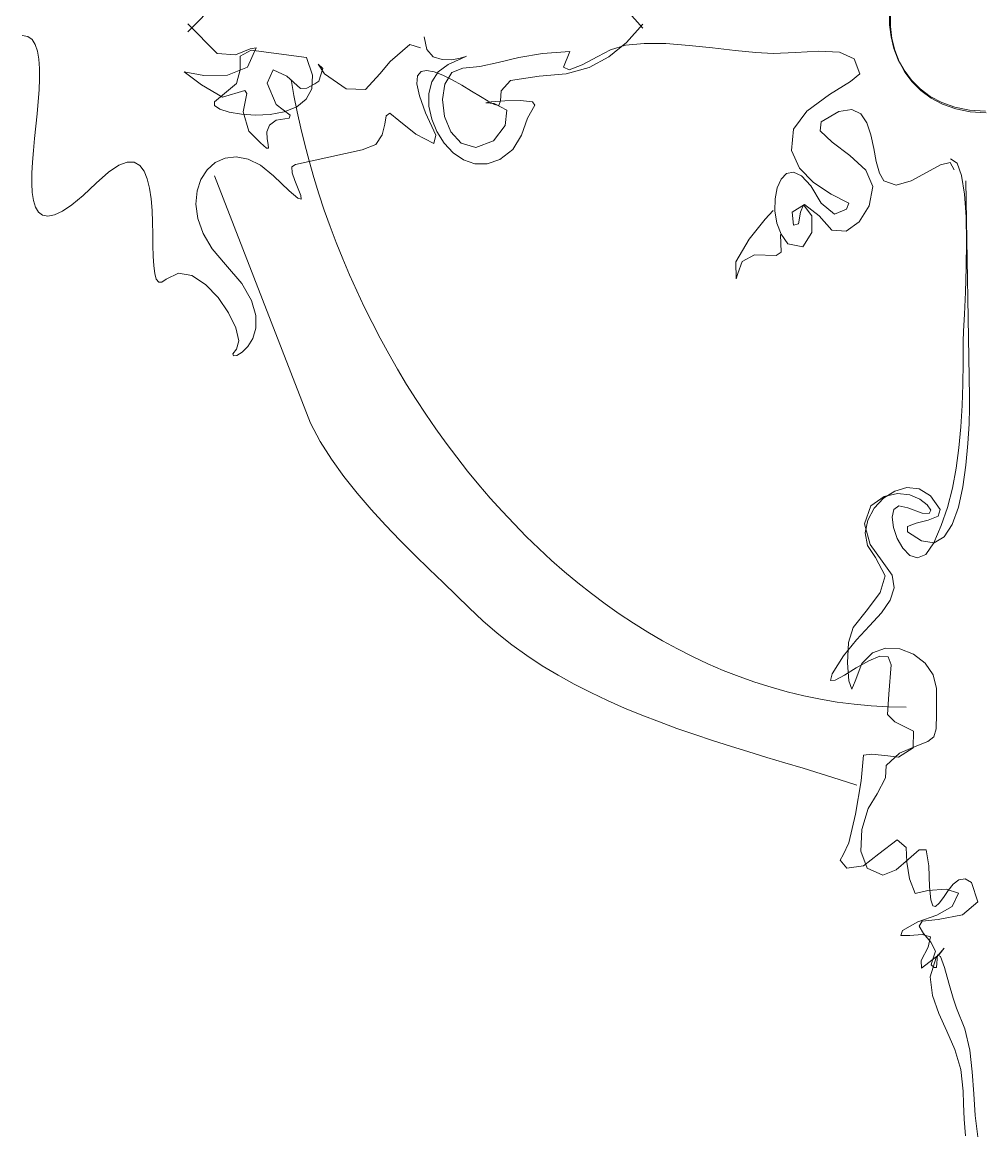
# Model space of a CAD drawing. Header units: centimetres. Extents: x 134057 to 145613, y 5028 to 39996.
# Drawn here: x 135988.3 to 136058.7, y 28974.2 to 29055.9 of the extents above; entities that cross this region are included whole.
import ezdxf

# ---------------------------------------------------------------- set-up
doc = ezdxf.new("R2010")
doc.units = ezdxf.units.CM
doc.layers.add('TEXT', color=3, linetype='Continuous', lineweight=20)

msp = doc.modelspace()

# ---------------------------------------------------------------- linework, layer by layer
at = {"layer": 'TEXT', "color": 2, "linetype": 'Continuous', "lineweight": 13}
for p, q in [((136000.461, 29055.236), (136002.626, 29057.402)), ((136000.461, 29055.236), (136002.626, 29057.402)), ((136033.816, 29055.514), (136032.637, 29056.844)), ((136051.913, 29055.744), (136051.913, 29056.625)), ((136051.913, 29055.744), (136051.913, 29056.625)), ((136051.968, 29055.616), (136051.968, 29056.498)), ((136051.968, 29055.616), (136051.968, 29056.498)), ((136000.461, 29055.813), (136002.626, 29053.647)), ((136000.461, 29055.813), (136002.626, 29053.647)), ((136033.816, 29055.785), (136032.637, 29054.455)), ((136052.019, 29054.869), (136051.913, 29055.744)), ((136052.019, 29054.869), (136051.913, 29055.744)), ((135988.736, 29054.893), (135988.333, 29054.973)), ((135989.051, 29054.663), (135988.736, 29054.893)), ((136017.788, 29054.865), (136017.977, 29053.931)), ((136017.788, 29054.865), (136017.977, 29053.931)), ((136052.074, 29054.741), (136051.968, 29055.616)), ((136052.074, 29054.741), (136051.968, 29055.616)), ((136052.232, 29054.013), (136052.019, 29054.869)), ((136052.232, 29054.013), (136052.019, 29054.869)), ((135989.285, 29054.298), (135989.051, 29054.663)), ((135989.447, 29053.814), (135989.285, 29054.298)), ((136005.469, 29054.053), (136004.854, 29052.636)), ((136005.469, 29054.053), (136004.854, 29052.636)), ((136005.033, 29053.978), (136005.469, 29054.053)), ((136005.033, 29053.978), (136005.469, 29054.053)), ((136015.311, 29053.071), (136016.745, 29054.314)), ((136015.311, 29053.071), (136016.745, 29054.314)), ((136016.745, 29054.314), (136017.517, 29054.053)), ((136016.745, 29054.314), (136017.517, 29054.053)), ((136032.637, 29054.455), (136031.342, 29053.398)), ((136031.459, 29053.918), (136032.549, 29054.256)), ((136031.459, 29053.918), (136032.549, 29054.256)), ((136032.549, 29054.256), (136033.93, 29054.39)), ((136032.549, 29054.256), (136033.93, 29054.39)), ((136033.93, 29054.39), (136035.514, 29054.368)), ((136033.93, 29054.39), (136035.514, 29054.368)), ((136035.514, 29054.368), (136037.213, 29054.239)), ((136035.514, 29054.368), (136037.213, 29054.239)), ((136037.213, 29054.239), (136038.936, 29054.054)), ((136037.213, 29054.239), (136038.936, 29054.054)), ((136038.936, 29054.054), (136040.597, 29053.861)), ((136038.936, 29054.054), (136040.597, 29053.861)), ((136052.287, 29053.886), (136052.074, 29054.741)), ((136052.287, 29053.886), (136052.074, 29054.741)), ((135989.547, 29053.225), (135989.447, 29053.814)), ((135989.593, 29052.546), (135989.547, 29053.225)), ((136002.626, 29053.647), (136003.965, 29053.542)), ((136002.626, 29053.647), (136003.965, 29053.542)), ((136003.965, 29053.542), (136005.033, 29053.978)), ((136003.965, 29053.542), (136005.033, 29053.978)), ((136004.296, 29053.439), (136005.118, 29053.89)), ((136004.316, 29052.446), (136004.296, 29053.439)), ((136005.118, 29053.89), (136009.179, 29053.348)), ((136009.179, 29053.348), (136009.599, 29052.07)), ((136017.977, 29053.931), (136018.462, 29053.408)), ((136017.977, 29053.931), (136018.462, 29053.408)), ((136018.462, 29053.408), (136019.116, 29053.196)), ((136018.462, 29053.408), (136019.116, 29053.196)), ((136020.521, 29053.288), (136019.547, 29052.835)), ((136020.521, 29053.288), (136019.547, 29052.835)), ((136019.814, 29053.194), (136020.429, 29053.303)), ((136019.814, 29053.194), (136020.429, 29053.303)), ((136020.429, 29053.303), (136020.836, 29053.422)), ((136020.429, 29053.303), (136020.836, 29053.422)), ((136020.908, 29053.45), (136020.521, 29053.288)), ((136020.908, 29053.45), (136020.521, 29053.288)), ((136020.836, 29053.422), (136020.908, 29053.45)), ((136020.836, 29053.422), (136020.908, 29053.45)), ((136023.218, 29052.993), (136024.724, 29053.354)), ((136023.218, 29052.993), (136024.724, 29053.354)), ((136024.724, 29053.354), (136026.456, 29053.656)), ((136024.724, 29053.354), (136026.456, 29053.656)), ((136026.456, 29053.656), (136028.481, 29053.783)), ((136026.456, 29053.656), (136028.481, 29053.783)), ((136028.481, 29053.783), (136027.998, 29052.653)), ((136028.481, 29053.783), (136027.998, 29052.653)), ((136029.378, 29052.818), (136030.513, 29053.423)), ((136029.378, 29052.818), (136030.513, 29053.423)), ((136031.342, 29053.398), (136029.878, 29052.627)), ((136030.513, 29053.423), (136031.459, 29053.918)), ((136030.513, 29053.423), (136031.459, 29053.918)), ((136040.597, 29053.861), (136042.105, 29053.709)), ((136040.597, 29053.861), (136042.105, 29053.709)), ((136042.105, 29053.709), (136043.372, 29053.647)), ((136042.105, 29053.709), (136043.372, 29053.647)), ((136043.372, 29053.647), (136045.021, 29053.726)), ((136043.372, 29053.647), (136045.021, 29053.726)), ((136045.021, 29053.726), (136046.722, 29053.825)), ((136045.021, 29053.726), (136046.722, 29053.825)), ((136046.722, 29053.825), (136048.235, 29053.735)), ((136046.722, 29053.825), (136048.235, 29053.735)), ((136048.235, 29053.735), (136049.319, 29053.249)), ((136048.235, 29053.735), (136049.319, 29053.249)), ((136049.319, 29053.249), (136049.734, 29052.158)), ((136049.319, 29053.249), (136049.734, 29052.158)), ((136052.551, 29053.192), (136052.232, 29054.013)), ((136052.551, 29053.192), (136052.232, 29054.013)), ((136052.606, 29053.064), (136052.287, 29053.886)), ((136052.606, 29053.064), (136052.287, 29053.886)), ((135989.594, 29051.792), (135989.593, 29052.546)), ((136004.854, 29052.636), (136003.388, 29052.057)), ((136004.854, 29052.636), (136003.388, 29052.057)), ((136004.035, 29051.453), (136004.316, 29052.446)), ((136006.281, 29051.481), (136006.733, 29052.459)), ((136006.281, 29051.481), (136006.733, 29052.459)), ((136006.733, 29052.459), (136007.725, 29051.993)), ((136006.733, 29052.459), (136007.725, 29051.993)), ((136010.357, 29052.539), (136010.011, 29052.86)), ((136010.011, 29052.86), (136010.478, 29052.158)), ((136010.357, 29052.539), (136010.011, 29052.86)), ((136010.011, 29052.86), (136010.478, 29052.158)), ((136010.072, 29051.617), (136010.357, 29052.539)), ((136010.072, 29051.617), (136010.357, 29052.539)), ((136014.539, 29052.158), (136015.311, 29053.071)), ((136014.539, 29052.158), (136015.311, 29053.071)), ((136017.975, 29052.402), (136017.562, 29052.316)), ((136018.516, 29052.303), (136017.975, 29052.402)), ((136019.547, 29052.835), (136018.815, 29052.291)), ((136019.547, 29052.835), (136018.815, 29052.291)), ((136019.116, 29053.196), (136019.814, 29053.194)), ((136019.116, 29053.196), (136019.814, 29053.194)), ((136019.809, 29052.242), (136020.63, 29052.564)), ((136019.809, 29052.242), (136020.63, 29052.564)), ((136020.63, 29052.564), (136021.876, 29052.691)), ((136020.63, 29052.564), (136021.876, 29052.691)), ((136021.876, 29052.691), (136023.218, 29052.993)), ((136021.876, 29052.691), (136023.218, 29052.993)), ((136027.998, 29052.653), (136028.419, 29052.446)), ((136027.998, 29052.653), (136028.419, 29052.446)), ((136029.878, 29052.627), (136028.193, 29052.155)), ((136028.419, 29052.446), (136029.378, 29052.818)), ((136028.419, 29052.446), (136029.378, 29052.818)), ((136052.977, 29052.416), (136052.551, 29053.192)), ((136052.977, 29052.416), (136052.551, 29053.192)), ((136053.032, 29052.289), (136052.606, 29053.064)), ((136053.032, 29052.289), (136052.606, 29053.064)), ((136053.509, 29051.701), (136052.977, 29052.416)), ((136053.509, 29051.701), (136052.977, 29052.416)), ((135989.559, 29050.978), (135989.594, 29051.792)), ((136001.643, 29052.035), (136000.19, 29052.294)), ((136000.19, 29052.294), (136001.468, 29051.341)), ((136001.643, 29052.035), (136000.19, 29052.294)), ((136000.19, 29052.294), (136001.468, 29051.341)), ((136003.388, 29052.057), (136001.643, 29052.035)), ((136003.388, 29052.057), (136001.643, 29052.035)), ((136007.725, 29051.993), (136008.718, 29051.075)), ((136007.725, 29051.993), (136008.718, 29051.075)), ((136008.041, 29051.752), (136008.247, 29050.561)), ((136008.041, 29051.752), (136008.247, 29050.561)), ((136009.599, 29052.07), (136009.561, 29051.059)), ((136009.781, 29051.416), (136010.072, 29051.617)), ((136009.781, 29051.416), (136010.072, 29051.617)), ((136010.478, 29052.158), (136012.072, 29051.045)), ((136010.478, 29052.158), (136012.072, 29051.045)), ((136013.486, 29051.015), (136014.539, 29052.158)), ((136013.486, 29051.015), (136014.539, 29052.158)), ((136017.312, 29052.003), (136017.262, 29051.423)), ((136017.562, 29052.316), (136017.312, 29052.003)), ((136018.815, 29052.291), (136018.353, 29051.568)), ((136018.815, 29052.291), (136018.353, 29051.568)), ((136019.151, 29052.062), (136018.516, 29052.303)), ((136019.844, 29051.718), (136019.151, 29052.062)), ((136019.314, 29051.41), (136019.809, 29052.242)), ((136019.314, 29051.41), (136019.809, 29052.242)), ((136020.56, 29051.313), (136019.844, 29051.718)), ((136024.133, 29051.656), (136023.426, 29050.912)), ((136026.235, 29051.995), (136024.133, 29051.656)), ((136028.193, 29052.155), (136026.235, 29051.995)), ((136049.049, 29051.6), (136047.5, 29050.635)), ((136049.049, 29051.6), (136047.5, 29050.635)), ((136049.734, 29052.158), (136049.049, 29051.6)), ((136049.734, 29052.158), (136049.049, 29051.6)), ((136053.564, 29051.574), (136053.032, 29052.289)), ((136053.564, 29051.574), (136053.032, 29052.289)), ((136054.148, 29051.059), (136053.509, 29051.701)), ((136054.148, 29051.059), (136053.509, 29051.701)), ((135989.496, 29050.12), (135989.559, 29050.978)), ((136001.468, 29051.341), (136003.018, 29050.449)), ((136001.468, 29051.341), (136003.018, 29050.449)), ((136002.411, 29050.1), (136004.035, 29051.453)), ((136003.018, 29050.449), (136004.657, 29050.94)), ((136003.018, 29050.449), (136004.657, 29050.94)), ((136004.657, 29050.94), (136004.787, 29050.709)), ((136004.657, 29050.94), (136004.787, 29050.709)), ((136006.943, 29049.912), (136006.281, 29051.481)), ((136006.943, 29049.912), (136006.281, 29051.481)), ((136008.718, 29051.075), (136009.189, 29051.095)), ((136008.718, 29051.075), (136009.189, 29051.095)), ((136009.561, 29051.059), (136009.149, 29050.29)), ((136009.189, 29051.095), (136009.781, 29051.416)), ((136009.189, 29051.095), (136009.781, 29051.416)), ((136012.072, 29051.045), (136013.486, 29051.015)), ((136012.072, 29051.045), (136013.486, 29051.015)), ((136017.262, 29051.423), (136017.445, 29050.534)), ((136018.353, 29051.568), (136018.136, 29050.718)), ((136018.353, 29051.568), (136018.136, 29050.718)), ((136019.142, 29050.273), (136019.314, 29051.41)), ((136019.142, 29050.273), (136019.314, 29051.41)), ((136021.264, 29050.889), (136020.56, 29051.313)), ((136021.921, 29050.487), (136021.264, 29050.889)), ((136023.426, 29050.912), (136023.38, 29050.167)), ((136054.203, 29050.932), (136053.564, 29051.574)), ((136054.203, 29050.932), (136053.564, 29051.574)), ((136054.893, 29050.504), (136054.148, 29051.059)), ((136054.893, 29050.504), (136054.148, 29051.059)), ((136054.948, 29050.376), (136054.203, 29050.932)), ((136054.948, 29050.376), (136054.203, 29050.932)), ((135989.414, 29049.232), (135989.496, 29050.12)), ((136002.425, 29049.828), (136002.411, 29050.1)), ((136004.787, 29050.709), (136004.527, 29049.366)), ((136004.787, 29050.709), (136004.527, 29049.366)), ((136008.247, 29050.561), (136008.482, 29049.366)), ((136008.247, 29050.561), (136008.482, 29049.366)), ((136009.149, 29050.29), (136008.447, 29049.739)), ((136017.445, 29050.534), (136017.898, 29049.294)), ((136018.136, 29050.718), (136018.141, 29049.792)), ((136018.136, 29050.718), (136018.141, 29049.792)), ((136019.287, 29049.034), (136019.142, 29050.273)), ((136019.287, 29049.034), (136019.142, 29050.273)), ((136022.495, 29050.149), (136021.921, 29050.487)), ((136022.711, 29050.108), (136022.306, 29050.029)), ((136022.711, 29050.108), (136022.306, 29050.029)), ((136022.306, 29050.029), (136022.931, 29049.992)), ((136022.306, 29050.029), (136022.931, 29049.992)), ((136022.953, 29049.916), (136022.495, 29050.149)), ((136023.71, 29050.178), (136022.711, 29050.108)), ((136023.71, 29050.178), (136022.711, 29050.108)), ((136022.931, 29049.992), (136023.843, 29049.485)), ((136022.931, 29049.992), (136023.843, 29049.485)), ((136023.38, 29050.167), (136023.257, 29049.829)), ((136024.867, 29050.193), (136023.71, 29050.178)), ((136024.867, 29050.193), (136023.71, 29050.178)), ((136025.745, 29050.102), (136024.867, 29050.193)), ((136025.745, 29050.102), (136024.867, 29050.193)), ((136025.909, 29049.857), (136025.745, 29050.102)), ((136025.909, 29049.857), (136025.745, 29050.102)), ((136047.5, 29050.635), (136045.851, 29049.417)), ((136047.5, 29050.635), (136045.851, 29049.417)), ((136055.744, 29050.048), (136054.893, 29050.504)), ((136055.744, 29050.048), (136054.893, 29050.504)), ((136055.799, 29049.921), (136054.948, 29050.376)), ((136055.799, 29049.921), (136054.948, 29050.376)), ((136056.702, 29049.706), (136055.744, 29050.048)), ((136056.702, 29049.706), (136055.744, 29050.048)), ((135989.323, 29048.329), (135989.414, 29049.232)), ((136002.818, 29049.569), (136002.425, 29049.828)), ((136003.506, 29049.351), (136002.818, 29049.569)), ((136004.406, 29049.197), (136003.506, 29049.351)), ((136005.434, 29049.134), (136004.406, 29049.197)), ((136004.527, 29049.366), (136004.928, 29047.962)), ((136004.527, 29049.366), (136004.928, 29047.962)), ((136006.506, 29049.186), (136005.434, 29049.134)), ((136007.538, 29049.379), (136006.506, 29049.186)), ((136007.966, 29049.125), (136006.943, 29049.912)), ((136007.966, 29049.125), (136006.943, 29049.912)), ((136008.447, 29049.739), (136007.538, 29049.379)), ((136007.906, 29048.909), (136007.966, 29049.125)), ((136007.906, 29048.909), (136007.966, 29049.125)), ((136008.482, 29049.366), (136008.745, 29048.168)), ((136008.482, 29049.366), (136008.745, 29048.168)), ((136015.277, 29049.262), (136015.005, 29049.087)), ((136015.947, 29048.746), (136015.277, 29049.262)), ((136017.898, 29049.294), (136018.655, 29047.663)), ((136018.141, 29049.792), (136018.345, 29048.843)), ((136018.141, 29049.792), (136018.345, 29048.843)), ((136023.257, 29049.829), (136022.953, 29049.916)), ((136023.843, 29049.485), (136023.727, 29048.368)), ((136023.843, 29049.485), (136023.727, 29048.368)), ((136025.368, 29048.894), (136025.909, 29049.857)), ((136025.368, 29048.894), (136025.909, 29049.857)), ((136045.851, 29049.417), (136044.861, 29048.097)), ((136045.851, 29049.417), (136044.861, 29048.097)), ((136046.891, 29048.639), (136048.185, 29049.386)), ((136046.891, 29048.639), (136048.185, 29049.386)), ((136048.185, 29049.386), (136049.133, 29049.543)), ((136048.185, 29049.386), (136049.133, 29049.543)), ((136049.133, 29049.543), (136049.799, 29049.23)), ((136049.133, 29049.543), (136049.799, 29049.23)), ((136049.799, 29049.23), (136050.248, 29048.57)), ((136049.799, 29049.23), (136050.248, 29048.57)), ((136056.757, 29049.579), (136055.799, 29049.921)), ((136056.757, 29049.579), (136055.799, 29049.921)), ((136057.767, 29049.491), (136056.702, 29049.706)), ((136057.767, 29049.491), (136056.702, 29049.706)), ((136057.822, 29049.363), (136056.757, 29049.579)), ((136057.822, 29049.363), (136056.757, 29049.579)), ((136058.937, 29049.415), (136057.767, 29049.491)), ((136058.937, 29049.415), (136057.767, 29049.491)), ((136058.992, 29049.288), (136057.822, 29049.363)), ((136058.992, 29049.288), (136057.822, 29049.363)), ((135989.231, 29047.427), (135989.323, 29048.329)), ((136006.261, 29047.912), (136006.446, 29048.4)), ((136006.261, 29047.912), (136006.446, 29048.4)), ((136006.446, 29048.4), (136006.952, 29048.765)), ((136006.446, 29048.4), (136006.952, 29048.765)), ((136006.952, 29048.765), (136007.906, 29048.909)), ((136006.952, 29048.765), (136007.906, 29048.909)), ((136014.898, 29048.475), (136014.724, 29047.683)), ((136015.005, 29049.087), (136014.898, 29048.475)), ((136017.191, 29047.743), (136015.947, 29048.746)), ((136018.345, 29048.843), (136018.724, 29047.922)), ((136018.345, 29048.843), (136018.724, 29047.922)), ((136019.744, 29047.897), (136019.287, 29049.034)), ((136019.744, 29047.897), (136019.287, 29049.034)), ((136023.727, 29048.368), (136022.874, 29047.251)), ((136023.727, 29048.368), (136022.874, 29047.251)), ((136024.917, 29047.661), (136025.368, 29048.894)), ((136024.917, 29047.661), (136025.368, 29048.894)), ((136046.818, 29047.977), (136046.891, 29048.639)), ((136046.818, 29047.977), (136046.891, 29048.639)), ((136050.248, 29048.57), (136050.544, 29047.684)), ((136050.248, 29048.57), (136050.544, 29047.684)), ((136004.928, 29047.962), (136005.801, 29047.103)), ((136004.928, 29047.962), (136005.801, 29047.103)), ((136006.274, 29047.4), (136006.261, 29047.912)), ((136006.274, 29047.4), (136006.261, 29047.912)), ((136008.745, 29048.168), (136009.035, 29046.969)), ((136008.745, 29048.168), (136009.035, 29046.969)), ((136014.724, 29047.683), (136014.249, 29046.966)), ((136018.494, 29047.041), (136017.191, 29047.743)), ((136018.655, 29047.663), (136018.494, 29047.041)), ((136018.724, 29047.922), (136019.254, 29047.081)), ((136018.724, 29047.922), (136019.254, 29047.081)), ((136020.509, 29047.066), (136019.744, 29047.897)), ((136020.509, 29047.066), (136019.744, 29047.897)), ((136024.285, 29046.608), (136024.917, 29047.661)), ((136024.285, 29046.608), (136024.917, 29047.661)), ((136044.861, 29048.097), (136044.724, 29046.533)), ((136044.861, 29048.097), (136044.724, 29046.533)), ((136047.699, 29047.146), (136046.818, 29047.977)), ((136047.699, 29047.146), (136046.818, 29047.977)), ((136050.544, 29047.684), (136050.752, 29046.693)), ((136050.544, 29047.684), (136050.752, 29046.693)), ((135989.147, 29046.539), (135989.231, 29047.427)), ((136005.801, 29047.103), (136006.247, 29046.717)), ((136005.801, 29047.103), (136006.247, 29046.717)), ((136006.247, 29046.717), (136006.392, 29046.703)), ((136006.247, 29046.717), (136006.392, 29046.703)), ((136006.359, 29046.964), (136006.274, 29047.4)), ((136006.359, 29046.964), (136006.274, 29047.4)), ((136006.392, 29046.703), (136006.359, 29046.964)), ((136006.392, 29046.703), (136006.359, 29046.964)), ((136009.035, 29046.969), (136009.353, 29045.768)), ((136009.035, 29046.969), (136009.353, 29045.768)), ((136014.249, 29046.966), (136013.24, 29046.58)), ((136019.254, 29047.081), (136019.912, 29046.371)), ((136019.254, 29047.081), (136019.912, 29046.371)), ((136021.578, 29046.744), (136020.509, 29047.066)), ((136021.578, 29046.744), (136020.509, 29047.066)), ((136022.874, 29047.251), (136021.578, 29046.744)), ((136022.874, 29047.251), (136021.578, 29046.744)), ((136048.996, 29046.173), (136047.699, 29047.146)), ((136048.996, 29046.173), (136047.699, 29047.146)), ((136050.752, 29046.693), (136050.936, 29045.719)), ((136050.752, 29046.693), (136050.936, 29045.719)), ((135989.08, 29045.683), (135989.147, 29046.539)), ((136003.193, 29045.973), (136002.476, 29045.646)), ((136004.004, 29046.069), (136003.193, 29045.973)), ((136004.883, 29045.906), (136004.004, 29046.069)), ((136005.805, 29045.454), (136004.883, 29045.906)), ((136013.24, 29046.58), (136008.367, 29045.497)), ((136019.912, 29046.371), (136020.673, 29045.845)), ((136019.912, 29046.371), (136020.673, 29045.845)), ((136022.413, 29045.549), (136023.345, 29045.883)), ((136022.413, 29045.549), (136023.345, 29045.883)), ((136023.345, 29045.883), (136024.285, 29046.608)), ((136023.345, 29045.883), (136024.285, 29046.608)), ((136044.724, 29046.533), (136045.296, 29045.236)), ((136044.724, 29046.533), (136045.296, 29045.236)), ((136050.17, 29045.082), (136048.996, 29046.173)), ((136050.17, 29045.082), (136048.996, 29046.173)), ((136056.854, 29045.6), (136056.367, 29045.931)), ((136056.854, 29045.6), (136056.367, 29045.931)), ((135989.038, 29044.871), (135989.08, 29045.683)), ((135995.404, 29045.46), (135994.647, 29044.955)), ((135996.033, 29045.689), (135995.404, 29045.46)), ((135996.543, 29045.673), (135996.033, 29045.689)), ((135996.95, 29045.442), (135996.543, 29045.673)), ((135997.263, 29045.028), (135996.95, 29045.442)), ((136001.878, 29045.118), (136001.426, 29044.416)), ((136002.476, 29045.646), (136001.878, 29045.118)), ((136006.742, 29044.685), (136005.805, 29045.454)), ((136008.367, 29045.497), (136008.097, 29045.327)), ((136008.097, 29045.327), (136008.115, 29044.896)), ((136009.353, 29045.768), (136009.699, 29044.567)), ((136009.353, 29045.768), (136009.699, 29044.567)), ((136020.673, 29045.845), (136021.515, 29045.553)), ((136020.673, 29045.845), (136021.515, 29045.553)), ((136021.515, 29045.553), (136022.413, 29045.549)), ((136021.515, 29045.553), (136022.413, 29045.549)), ((136045.296, 29045.236), (136046.342, 29044.179)), ((136045.296, 29045.236), (136046.342, 29044.179)), ((136050.681, 29043.901), (136050.17, 29045.082)), ((136050.681, 29043.901), (136050.17, 29045.082)), ((136050.936, 29045.719), (136051.162, 29044.883)), ((136050.936, 29045.719), (136051.162, 29044.883)), ((136054.624, 29044.916), (136055.635, 29045.48)), ((136054.624, 29044.916), (136055.635, 29045.48)), ((136055.635, 29045.48), (136056.36, 29045.661)), ((136055.635, 29045.48), (136056.36, 29045.661)), ((136056.36, 29045.661), (136056.638, 29045.119)), ((136056.36, 29045.661), (136056.638, 29045.119)), ((136057.193, 29044.694), (136056.854, 29045.6)), ((136057.193, 29044.694), (136056.854, 29045.6)), ((135989.031, 29044.121), (135989.038, 29044.871)), ((135994.647, 29044.955), (135993.747, 29044.144)), ((135997.497, 29044.461), (135997.263, 29045.028)), ((135997.663, 29043.771), (135997.497, 29044.461)), ((136001.426, 29044.416), (136001.146, 29043.57)), ((136009.45, 29026.546), (136002.411, 29044.685)), ((136007.894, 29043.572), (136006.742, 29044.685)), ((136008.115, 29044.896), (136008.307, 29044.324)), ((136008.307, 29044.324), (136008.558, 29043.732)), ((136009.699, 29044.567), (136010.07, 29043.367)), ((136009.699, 29044.567), (136010.07, 29043.367)), ((136043.953, 29044.435), (136043.667, 29043.792)), ((136043.953, 29044.435), (136043.667, 29043.792)), ((136044.356, 29044.846), (136043.953, 29044.435)), ((136044.356, 29044.846), (136043.953, 29044.435)), ((136044.865, 29044.951), (136044.356, 29044.846)), ((136044.865, 29044.951), (136044.356, 29044.846)), ((136045.465, 29044.675), (136044.865, 29044.951)), ((136045.465, 29044.675), (136044.865, 29044.951)), ((136046.145, 29043.943), (136045.465, 29044.675)), ((136046.145, 29043.943), (136045.465, 29044.675)), ((136051.162, 29044.883), (136051.494, 29044.307)), ((136051.162, 29044.883), (136051.494, 29044.307)), ((136051.494, 29044.307), (136052.392, 29043.991)), ((136051.494, 29044.307), (136052.392, 29043.991)), ((136052.392, 29043.991), (136053.489, 29044.307)), ((136052.392, 29043.991), (136053.489, 29044.307)), ((136053.489, 29044.307), (136054.624, 29044.916)), ((136053.489, 29044.307), (136054.624, 29044.916)), ((136057.407, 29043.344), (136057.193, 29044.694)), ((136057.407, 29043.344), (136057.193, 29044.694)), ((136057.505, 29044.315), (136057.775, 29028.477)), ((136057.505, 29044.315), (136057.775, 29028.477)), ((135989.067, 29043.445), (135989.031, 29044.121)), ((135989.155, 29042.86), (135989.067, 29043.445)), ((135993.747, 29044.144), (135992.793, 29043.239)), ((135997.774, 29042.99), (135997.663, 29043.771)), ((136001.146, 29043.57), (136001.063, 29042.609)), ((136008.538, 29043.041), (136007.894, 29043.572)), ((136008.558, 29043.732), (136008.757, 29043.241)), ((136043.667, 29043.792), (136043.512, 29042.992)), ((136043.667, 29043.792), (136043.512, 29042.992)), ((136046.891, 29042.683), (136046.145, 29043.943)), ((136046.891, 29042.683), (136046.145, 29043.943)), ((136046.342, 29044.179), (136047.629, 29043.337)), ((136046.342, 29044.179), (136047.629, 29043.337)), ((136050.403, 29042.48), (136050.681, 29043.901)), ((136050.403, 29042.48), (136050.681, 29043.901)), ((135989.304, 29042.381), (135989.155, 29042.86)), ((135992.793, 29043.239), (135991.971, 29042.559)), ((135997.842, 29042.147), (135997.774, 29042.99)), ((136001.063, 29042.609), (136001.203, 29041.561)), ((136008.788, 29042.97), (136008.538, 29043.041)), ((136008.757, 29043.241), (136008.788, 29042.97)), ((136010.07, 29043.367), (136010.469, 29042.169)), ((136010.07, 29043.367), (136010.469, 29042.169)), ((136043.512, 29042.992), (136043.501, 29042.108)), ((136043.512, 29042.992), (136043.501, 29042.108)), ((136047.869, 29041.87), (136046.891, 29042.683)), ((136047.869, 29041.87), (136046.891, 29042.683)), ((136047.629, 29043.337), (136048.922, 29042.683)), ((136047.629, 29043.337), (136048.922, 29042.683)), ((136048.922, 29042.683), (136048.756, 29042.231)), ((136048.922, 29042.683), (136048.756, 29042.231)), ((136057.519, 29041.682), (136057.407, 29043.344)), ((136057.519, 29041.682), (136057.407, 29043.344)), ((135989.522, 29042.021), (135989.304, 29042.381)), ((135989.82, 29041.798), (135989.522, 29042.021)), ((135990.204, 29041.725), (135989.82, 29041.798)), ((135990.685, 29041.818), (135990.204, 29041.725)), ((135991.271, 29042.091), (135990.685, 29041.818)), ((135991.971, 29042.559), (135991.271, 29042.091)), ((135997.88, 29041.274), (135997.842, 29042.147)), ((136010.469, 29042.169), (136010.893, 29040.974)), ((136010.469, 29042.169), (136010.893, 29040.974)), ((136043.372, 29042.141), (136042.796, 29041.511)), ((136043.372, 29042.141), (136042.796, 29041.511)), ((136043.501, 29042.108), (136043.645, 29041.216)), ((136043.501, 29042.108), (136043.645, 29041.216)), ((136044.781, 29042.016), (136045.663, 29042.582)), ((136044.781, 29042.016), (136045.663, 29042.582)), ((136044.861, 29041.058), (136044.781, 29042.016)), ((136044.861, 29041.058), (136044.781, 29042.016)), ((136045.385, 29042.006), (136045.244, 29041.164)), ((136045.385, 29042.006), (136045.244, 29041.164)), ((136045.603, 29042.543), (136045.385, 29042.006)), ((136045.603, 29042.543), (136045.385, 29042.006)), ((136046.214, 29041.735), (136045.603, 29042.543)), ((136046.214, 29041.735), (136045.603, 29042.543)), ((136045.663, 29042.582), (136046.756, 29041.735)), ((136045.663, 29042.582), (136046.756, 29041.735)), ((136048.756, 29042.231), (136047.869, 29041.87)), ((136048.756, 29042.231), (136047.869, 29041.87)), ((136049.689, 29041.306), (136050.403, 29042.48)), ((136049.689, 29041.306), (136050.403, 29042.48)), ((135997.899, 29040.401), (135997.88, 29041.274)), ((136001.203, 29041.561), (136001.593, 29040.456)), ((136010.893, 29040.974), (136011.344, 29039.783)), ((136010.893, 29040.974), (136011.344, 29039.783)), ((136042.796, 29041.511), (136041.612, 29040.043)), ((136042.796, 29041.511), (136041.612, 29040.043)), ((136043.645, 29041.216), (136043.959, 29040.39)), ((136043.645, 29041.216), (136043.959, 29040.39)), ((136045.244, 29041.164), (136044.861, 29041.058)), ((136045.244, 29041.164), (136044.861, 29041.058)), ((136046.209, 29040.517), (136046.214, 29041.735)), ((136046.209, 29040.517), (136046.214, 29041.735)), ((136046.756, 29041.735), (136047.684, 29040.687)), ((136046.756, 29041.735), (136047.684, 29040.687)), ((136048.722, 29040.626), (136049.689, 29041.306)), ((136048.722, 29040.626), (136049.689, 29041.306)), ((136057.551, 29039.84), (136057.519, 29041.682)), ((136057.551, 29039.84), (136057.519, 29041.682)), ((135997.913, 29039.559), (135997.899, 29040.401)), ((136001.593, 29040.456), (136002.257, 29039.322)), ((136043.963, 29039.093), (136043.913, 29040.381)), ((136043.963, 29039.093), (136043.913, 29040.381)), ((136043.959, 29040.39), (136044.455, 29039.704)), ((136043.959, 29040.39), (136044.455, 29039.704)), ((136045.543, 29039.479), (136046.209, 29040.517)), ((136045.543, 29039.479), (136046.209, 29040.517)), ((136047.684, 29040.687), (136048.722, 29040.626)), ((136047.684, 29040.687), (136048.722, 29040.626)), ((135997.934, 29038.778), (135997.913, 29039.559)), ((136002.257, 29039.322), (136003.223, 29038.187)), ((136011.344, 29039.783), (136011.819, 29038.597)), ((136011.344, 29039.783), (136011.819, 29038.597)), ((136041.612, 29040.043), (136040.631, 29038.372)), ((136041.612, 29040.043), (136040.631, 29038.372)), ((136044.455, 29039.704), (136045.543, 29039.479)), ((136044.455, 29039.704), (136045.543, 29039.479)), ((136057.527, 29037.949), (136057.551, 29039.84)), ((136057.527, 29037.949), (136057.551, 29039.84)), ((135997.973, 29038.09), (135997.934, 29038.778)), ((136011.819, 29038.597), (136012.321, 29037.416)), ((136011.819, 29038.597), (136012.321, 29037.416)), ((136041.096, 29038.406), (136042.018, 29038.892)), ((136041.096, 29038.406), (136042.018, 29038.892)), ((136042.018, 29038.892), (136043.592, 29038.827)), ((136042.018, 29038.892), (136043.592, 29038.827)), ((136043.592, 29038.827), (136043.963, 29039.093)), ((136043.592, 29038.827), (136043.963, 29039.093)), ((135998.044, 29037.525), (135997.973, 29038.09)), ((136003.223, 29038.187), (136004.426, 29036.785)), ((136040.631, 29038.372), (136040.664, 29037.133)), ((136040.631, 29038.372), (136040.664, 29037.133)), ((136040.775, 29037.529), (136041.096, 29038.406)), ((136040.775, 29037.529), (136041.096, 29038.406)), ((136057.468, 29036.141), (136057.527, 29037.949)), ((136057.468, 29036.141), (136057.527, 29037.949)), ((135998.159, 29037.113), (135998.044, 29037.525)), ((135998.331, 29036.885), (135998.159, 29037.113)), ((135998.57, 29036.872), (135998.331, 29036.885)), ((135998.891, 29037.105), (135998.57, 29036.872)), ((135999.779, 29037.55), (135998.891, 29037.105)), ((136000.761, 29037.367), (135999.779, 29037.55)), ((136001.756, 29036.714), (136000.761, 29037.367)), ((136012.321, 29037.416), (136012.846, 29036.242)), ((136012.321, 29037.416), (136012.846, 29036.242)), ((136040.664, 29037.133), (136040.775, 29037.529)), ((136040.664, 29037.133), (136040.775, 29037.529)), ((136002.681, 29035.751), (136001.756, 29036.714)), ((136004.426, 29036.785), (136005.139, 29035.536)), ((136012.846, 29036.242), (136013.397, 29035.076)), ((136012.846, 29036.242), (136013.397, 29035.076)), ((136057.398, 29034.548), (136057.468, 29036.141)), ((136057.398, 29034.548), (136057.468, 29036.141)), ((136003.455, 29034.635), (136002.681, 29035.751)), ((136005.139, 29035.536), (136005.451, 29034.444)), ((136003.993, 29033.526), (136003.455, 29034.635)), ((136005.451, 29034.444), (136005.449, 29033.514)), ((136013.397, 29035.076), (136013.972, 29033.918)), ((136013.397, 29035.076), (136013.972, 29033.918)), ((136057.339, 29033.3), (136057.398, 29034.548)), ((136057.339, 29033.3), (136057.398, 29034.548)), ((136013.972, 29033.918), (136014.57, 29032.77)), ((136013.972, 29033.918), (136014.57, 29032.77)), ((136004.214, 29032.581), (136003.993, 29033.526)), ((136005.449, 29033.514), (136005.221, 29032.751)), ((136057.314, 29032.53), (136057.339, 29033.3)), ((136057.314, 29032.53), (136057.339, 29033.3)), ((136004.035, 29031.961), (136004.214, 29032.581)), ((136004.856, 29032.161), (136004.44, 29031.747)), ((136005.221, 29032.751), (136004.856, 29032.161)), ((136014.57, 29032.77), (136015.192, 29031.632)), ((136014.57, 29032.77), (136015.192, 29031.632)), ((136057.309, 29030.977), (136057.314, 29032.53)), ((136057.309, 29030.977), (136057.314, 29032.53)), ((136003.772, 29031.617), (136004.035, 29031.961)), ((136003.811, 29031.471), (136003.772, 29031.617)), ((136004.063, 29031.516), (136003.811, 29031.471)), ((136004.44, 29031.747), (136004.063, 29031.516)), ((136015.192, 29031.632), (136015.838, 29030.506)), ((136015.192, 29031.632), (136015.838, 29030.506)), ((136015.838, 29030.506), (136016.506, 29029.393)), ((136015.838, 29030.506), (136016.506, 29029.393)), ((136057.284, 29029.41), (136057.309, 29030.977)), ((136057.284, 29029.41), (136057.309, 29030.977)), ((136016.506, 29029.393), (136017.197, 29028.293)), ((136016.506, 29029.393), (136017.197, 29028.293)), ((136057.23, 29027.842), (136057.284, 29029.41)), ((136057.23, 29027.842), (136057.284, 29029.41)), ((136017.197, 29028.293), (136017.91, 29027.207)), ((136017.197, 29028.293), (136017.91, 29027.207)), ((136057.775, 29028.477), (136057.768, 29027.677)), ((136057.775, 29028.477), (136057.768, 29027.677)), ((136017.91, 29027.207), (136018.645, 29026.136)), ((136017.91, 29027.207), (136018.645, 29026.136)), ((136057.137, 29026.284), (136057.23, 29027.842)), ((136057.137, 29026.284), (136057.23, 29027.842)), ((136057.768, 29027.677), (136057.734, 29026.495)), ((136057.768, 29027.677), (136057.734, 29026.495)), ((136010.18, 29025.209), (136009.45, 29026.546)), ((136056.993, 29024.747), (136057.137, 29026.284)), ((136056.993, 29024.747), (136057.137, 29026.284)), ((136057.734, 29026.495), (136057.655, 29025.054)), ((136057.734, 29026.495), (136057.655, 29025.054)), ((136018.645, 29026.136), (136019.402, 29025.082)), ((136018.645, 29026.136), (136019.402, 29025.082)), ((136011.008, 29023.908), (136010.18, 29025.209)), ((136019.402, 29025.082), (136020.18, 29024.046)), ((136019.402, 29025.082), (136020.18, 29024.046)), ((136056.788, 29023.242), (136056.993, 29024.747)), ((136056.788, 29023.242), (136056.993, 29024.747)), ((136057.655, 29025.054), (136057.511, 29023.474)), ((136057.655, 29025.054), (136057.511, 29023.474)), ((136011.916, 29022.642), (136011.008, 29023.908)), ((136020.18, 29024.046), (136020.979, 29023.027)), ((136020.18, 29024.046), (136020.979, 29023.027)), ((136020.979, 29023.027), (136021.799, 29022.028)), ((136020.979, 29023.027), (136021.799, 29022.028)), ((136056.512, 29021.781), (136056.788, 29023.242)), ((136056.512, 29021.781), (136056.788, 29023.242)), ((136057.511, 29023.474), (136057.285, 29021.878)), ((136057.511, 29023.474), (136057.285, 29021.878)), ((136012.889, 29021.412), (136011.916, 29022.642)), ((136013.911, 29020.22), (136012.889, 29021.412)), ((136021.799, 29022.028), (136022.639, 29021.049)), ((136021.799, 29022.028), (136022.639, 29021.049)), ((136052.285, 29021.573), (136051.464, 29021.049)), ((136052.285, 29021.573), (136051.464, 29021.049)), ((136051.517, 29021.164), (136052.487, 29021.393)), ((136051.517, 29021.164), (136052.487, 29021.393)), ((136053.179, 29021.822), (136052.285, 29021.573)), ((136053.179, 29021.822), (136052.285, 29021.573)), ((136052.487, 29021.393), (136053.384, 29021.29)), ((136052.487, 29021.393), (136053.384, 29021.29)), ((136054.077, 29021.725), (136053.179, 29021.822)), ((136054.077, 29021.725), (136053.179, 29021.822)), ((136054.91, 29021.214), (136054.077, 29021.725)), ((136054.91, 29021.214), (136054.077, 29021.725)), ((136056.153, 29020.375), (136056.512, 29021.781)), ((136056.153, 29020.375), (136056.512, 29021.781)), ((136057.285, 29021.878), (136056.957, 29020.388)), ((136057.285, 29021.878), (136056.957, 29020.388)), ((136022.639, 29021.049), (136023.499, 29020.091)), ((136022.639, 29021.049), (136023.499, 29020.091)), ((136050.546, 29020.483), (136051.517, 29021.164)), ((136050.546, 29020.483), (136051.517, 29021.164)), ((136051.464, 29021.049), (136050.785, 29020.317)), ((136051.464, 29021.049), (136050.785, 29020.317)), ((136053.384, 29021.29), (136054.137, 29020.972)), ((136053.384, 29021.29), (136054.137, 29020.972)), ((136054.137, 29020.972), (136054.676, 29020.56)), ((136054.137, 29020.972), (136054.676, 29020.56)), ((136054.676, 29020.56), (136054.928, 29020.172)), ((136054.676, 29020.56), (136054.928, 29020.172)), ((136055.61, 29020.22), (136054.91, 29021.214)), ((136055.61, 29020.22), (136054.91, 29021.214)), ((136014.966, 29019.067), (136013.911, 29020.22)), ((136023.499, 29020.091), (136024.379, 29019.155)), ((136023.499, 29020.091), (136024.379, 29019.155)), ((136050.065, 29019.159), (136050.546, 29020.483)), ((136050.065, 29019.159), (136050.546, 29020.483)), ((136050.785, 29020.317), (136050.317, 29019.447)), ((136050.785, 29020.317), (136050.317, 29019.447)), ((136052.229, 29020.223), (136052.111, 29019.647)), ((136052.229, 29020.223), (136052.111, 29019.647)), ((136052.597, 29020.498), (136052.229, 29020.223)), ((136052.597, 29020.498), (136052.229, 29020.223)), ((136053.253, 29020.347), (136052.597, 29020.498)), ((136053.253, 29020.347), (136052.597, 29020.498)), ((136054.288, 29019.946), (136053.253, 29020.347)), ((136054.288, 29019.946), (136053.253, 29020.347)), ((136054.822, 29019.928), (136054.288, 29019.946)), ((136054.822, 29019.928), (136054.288, 29019.946)), ((136054.747, 29019.443), (136055.462, 29019.739)), ((136054.747, 29019.443), (136055.462, 29019.739)), ((136054.928, 29020.172), (136054.822, 29019.928)), ((136054.928, 29020.172), (136054.822, 29019.928)), ((136055.462, 29019.739), (136055.61, 29020.22)), ((136055.462, 29019.739), (136055.61, 29020.22)), ((136055.703, 29019.036), (136056.153, 29020.375)), ((136055.703, 29019.036), (136056.153, 29020.375)), ((136056.957, 29020.388), (136056.509, 29019.125)), ((136056.957, 29020.388), (136056.509, 29019.125)), ((136016.038, 29017.953), (136014.966, 29019.067)), ((136024.379, 29019.155), (136025.279, 29018.242)), ((136024.379, 29019.155), (136025.279, 29018.242)), ((136050.486, 29017.655), (136050.065, 29019.159)), ((136050.486, 29017.655), (136050.065, 29019.159)), ((136050.317, 29019.447), (136050.13, 29018.509)), ((136050.317, 29019.447), (136050.13, 29018.509)), ((136052.111, 29019.647), (136052.205, 29018.896)), ((136052.111, 29019.647), (136052.205, 29018.896)), ((136052.205, 29018.896), (136052.475, 29018.097)), ((136052.205, 29018.896), (136052.475, 29018.097)), ((136053.219, 29018.568), (136053.223, 29018.966)), ((136053.219, 29018.568), (136053.223, 29018.966)), ((136053.223, 29018.966), (136053.867, 29019.221)), ((136053.223, 29018.966), (136053.867, 29019.221)), ((136053.867, 29019.221), (136054.747, 29019.443)), ((136053.867, 29019.221), (136054.747, 29019.443)), ((136055.149, 29017.775), (136055.703, 29019.036)), ((136055.149, 29017.775), (136055.703, 29019.036)), ((136056.509, 29019.125), (136055.922, 29018.211)), ((136056.509, 29019.125), (136055.922, 29018.211)), ((136025.279, 29018.242), (136026.197, 29017.353)), ((136025.279, 29018.242), (136026.197, 29017.353)), ((136050.13, 29018.509), (136050.292, 29017.57)), ((136050.13, 29018.509), (136050.292, 29017.57)), ((136052.475, 29018.097), (136052.883, 29017.374)), ((136052.475, 29018.097), (136052.883, 29017.374)), ((136054.256, 29017.918), (136053.219, 29018.568)), ((136054.256, 29017.918), (136053.219, 29018.568)), ((136055.922, 29018.211), (136055.177, 29017.768)), ((136055.922, 29018.211), (136055.177, 29017.768)), ((136017.11, 29016.88), (136016.038, 29017.953)), ((136026.197, 29017.353), (136027.134, 29016.489)), ((136026.197, 29017.353), (136027.134, 29016.489)), ((136050.292, 29017.57), (136050.872, 29016.7)), ((136050.292, 29017.57), (136050.872, 29016.7)), ((136051.358, 29016.422), (136050.486, 29017.655)), ((136051.358, 29016.422), (136050.486, 29017.655)), ((136052.883, 29017.374), (136053.392, 29016.855)), ((136052.883, 29017.374), (136053.392, 29016.855)), ((136055.177, 29017.768), (136054.256, 29017.918)), ((136055.177, 29017.768), (136054.256, 29017.918)), ((136054.562, 29016.93), (136055.149, 29017.775)), ((136054.562, 29016.93), (136055.149, 29017.775)), ((136018.168, 29015.848), (136017.11, 29016.88)), ((136027.134, 29016.489), (136028.089, 29015.652)), ((136027.134, 29016.489), (136028.089, 29015.652)), ((136050.872, 29016.7), (136051.589, 29015.363)), ((136050.872, 29016.7), (136051.589, 29015.363)), ((136053.392, 29016.855), (136053.964, 29016.665)), ((136053.392, 29016.855), (136053.964, 29016.665)), ((136053.964, 29016.665), (136054.562, 29016.93)), ((136053.964, 29016.665), (136054.562, 29016.93)), ((136019.195, 29014.858), (136018.168, 29015.848)), ((136028.089, 29015.652), (136029.063, 29014.841)), ((136028.089, 29015.652), (136029.063, 29014.841)), ((136052.095, 29015.406), (136051.358, 29016.422)), ((136052.095, 29015.406), (136051.358, 29016.422)), ((136020.175, 29013.912), (136019.195, 29014.858)), ((136029.063, 29014.841), (136030.054, 29014.057)), ((136029.063, 29014.841), (136030.054, 29014.057)), ((136051.589, 29015.363), (136051.227, 29014.128)), ((136051.589, 29015.363), (136051.227, 29014.128)), ((136052.253, 29014.465), (136052.095, 29015.406)), ((136052.253, 29014.465), (136052.095, 29015.406)), ((136030.054, 29014.057), (136031.063, 29013.303)), ((136030.054, 29014.057), (136031.063, 29013.303)), ((136051.227, 29014.128), (136050.282, 29012.893)), ((136051.227, 29014.128), (136050.282, 29012.893)), ((136051.951, 29013.559), (136052.253, 29014.465)), ((136051.951, 29013.559), (136052.253, 29014.465)), ((136021.091, 29013.009), (136020.175, 29013.912)), ((136031.063, 29013.303), (136032.089, 29012.579)), ((136031.063, 29013.303), (136032.089, 29012.579)), ((136051.308, 29012.648), (136051.951, 29013.559)), ((136051.308, 29012.648), (136051.951, 29013.559)), ((136022.098, 29012.051), (136021.091, 29013.009)), ((136032.089, 29012.579), (136033.132, 29011.885)), ((136032.089, 29012.579), (136033.132, 29011.885)), ((136050.282, 29012.893), (136049.247, 29011.556)), ((136050.282, 29012.893), (136049.247, 29011.556)), ((136050.442, 29011.693), (136051.308, 29012.648)), ((136050.442, 29011.693), (136051.308, 29012.648)), ((136023.14, 29011.15), (136022.098, 29012.051)), ((136033.132, 29011.885), (136034.191, 29011.223)), ((136033.132, 29011.885), (136034.191, 29011.223)), ((136049.247, 29011.556), (136048.911, 29010.459)), ((136049.247, 29011.556), (136048.911, 29010.459)), ((136049.474, 29010.654), (136050.442, 29011.693)), ((136049.474, 29010.654), (136050.442, 29011.693)), ((136024.214, 29010.305), (136023.14, 29011.15)), ((136034.191, 29011.223), (136035.266, 29010.593)), ((136034.191, 29011.223), (136035.266, 29010.593)), ((136025.32, 29009.511), (136024.214, 29010.305)), ((136035.266, 29010.593), (136036.358, 29009.998)), ((136035.266, 29010.593), (136036.358, 29009.998)), ((136036.358, 29009.998), (136037.465, 29009.437)), ((136036.358, 29009.998), (136037.465, 29009.437)), ((136048.521, 29009.491), (136049.474, 29010.654)), ((136048.521, 29009.491), (136049.474, 29010.654)), ((136048.911, 29010.459), (136048.827, 29008.985)), ((136048.911, 29010.459), (136048.827, 29008.985)), ((136050.656, 29009.716), (136051.624, 29010.053)), ((136050.656, 29009.716), (136051.624, 29010.053)), ((136051.624, 29010.053), (136052.665, 29010)), ((136051.624, 29010.053), (136052.665, 29010)), ((136052.665, 29010), (136053.668, 29009.616)), ((136052.665, 29010), (136053.668, 29009.616)), ((136026.454, 29008.766), (136025.32, 29009.511)), ((136037.465, 29009.437), (136038.586, 29008.911)), ((136037.465, 29009.437), (136038.586, 29008.911)), ((136047.703, 29008.164), (136048.521, 29009.491)), ((136047.703, 29008.164), (136048.521, 29009.491)), ((136050.379, 29009.127), (136049.463, 29008.604)), ((136050.379, 29009.127), (136049.463, 29008.604)), ((136049.872, 29008.929), (136050.656, 29009.716)), ((136049.872, 29008.929), (136050.656, 29009.716)), ((136051.206, 29009.459), (136050.379, 29009.127)), ((136051.206, 29009.459), (136050.379, 29009.127)), ((136051.805, 29009.423), (136051.206, 29009.459)), ((136051.805, 29009.423), (136051.206, 29009.459)), ((136052.035, 29008.841), (136051.805, 29009.423)), ((136052.035, 29008.841), (136051.805, 29009.423)), ((136053.668, 29009.616), (136054.522, 29008.963)), ((136053.668, 29009.616), (136054.522, 29008.963)), ((136027.615, 29008.067), (136026.454, 29008.766)), ((136038.586, 29008.911), (136039.723, 29008.422)), ((136038.586, 29008.911), (136039.723, 29008.422)), ((136039.723, 29008.422), (136040.875, 29007.97)), ((136039.723, 29008.422), (136040.875, 29007.97)), ((136049.463, 29008.604), (136048.598, 29008.069)), ((136049.463, 29008.604), (136048.598, 29008.069)), ((136048.827, 29008.985), (136048.926, 29007.667)), ((136048.827, 29008.985), (136048.926, 29007.667)), ((136049.383, 29007.631), (136049.872, 29008.929)), ((136049.383, 29007.631), (136049.872, 29008.929)), ((136051.865, 29006.67), (136052.035, 29008.841)), ((136051.865, 29006.67), (136052.035, 29008.841)), ((136054.522, 29008.963), (136055.116, 29008.101)), ((136054.522, 29008.963), (136055.116, 29008.101)), ((136028.801, 29007.41), (136027.615, 29008.067)), ((136040.875, 29007.97), (136042.04, 29007.557)), ((136040.875, 29007.97), (136042.04, 29007.557)), ((136042.04, 29007.557), (136043.22, 29007.183)), ((136042.04, 29007.557), (136043.22, 29007.183)), ((136047.579, 29007.671), (136047.703, 29008.164)), ((136047.579, 29007.671), (136047.703, 29008.164)), ((136047.923, 29007.699), (136047.579, 29007.671)), ((136047.923, 29007.699), (136047.579, 29007.671)), ((136048.598, 29008.069), (136047.923, 29007.699)), ((136048.598, 29008.069), (136047.923, 29007.699)), ((136048.926, 29007.667), (136049.135, 29007.038)), ((136048.926, 29007.667), (136049.135, 29007.038)), ((136049.135, 29007.038), (136049.383, 29007.631)), ((136049.135, 29007.038), (136049.383, 29007.631)), ((136055.116, 29008.101), (136055.339, 29007.089)), ((136055.116, 29008.101), (136055.339, 29007.089)), ((136030.01, 29006.791), (136028.801, 29007.41)), ((136031.239, 29006.208), (136030.01, 29006.791)), ((136043.22, 29007.183), (136044.413, 29006.85)), ((136043.22, 29007.183), (136044.413, 29006.85)), ((136044.413, 29006.85), (136045.619, 29006.558)), ((136044.413, 29006.85), (136045.619, 29006.558)), ((136051.754, 29005.191), (136051.865, 29006.67)), ((136051.754, 29005.191), (136051.865, 29006.67)), ((136055.339, 29007.089), (136055.355, 29005.244)), ((136055.339, 29007.089), (136055.355, 29005.244)), ((136032.487, 29005.658), (136031.239, 29006.208)), ((136045.619, 29006.558), (136046.839, 29006.308)), ((136045.619, 29006.558), (136046.839, 29006.308)), ((136046.839, 29006.308), (136048.071, 29006.102)), ((136046.839, 29006.308), (136048.071, 29006.102)), ((136048.071, 29006.102), (136049.315, 29005.94)), ((136048.071, 29006.102), (136049.315, 29005.94)), ((136049.315, 29005.94), (136050.571, 29005.822)), ((136049.315, 29005.94), (136050.571, 29005.822)), ((136033.753, 29005.138), (136032.487, 29005.658)), ((136035.033, 29004.643), (136033.753, 29005.138)), ((136050.571, 29005.822), (136051.839, 29005.751)), ((136050.571, 29005.822), (136051.839, 29005.751)), ((136052.306, 29004.645), (136051.754, 29005.191)), ((136052.306, 29004.645), (136051.754, 29005.191)), ((136051.839, 29005.751), (136053.118, 29005.728)), ((136051.839, 29005.751), (136053.118, 29005.728)), ((136055.355, 29005.244), (136055.329, 29004.146)), ((136055.355, 29005.244), (136055.329, 29004.146)), ((136036.326, 29004.172), (136035.033, 29004.643)), ((136053.67, 29003.978), (136052.306, 29004.645)), ((136053.67, 29003.978), (136052.306, 29004.645)), ((136037.629, 29003.72), (136036.326, 29004.172)), ((136038.942, 29003.285), (136037.629, 29003.72)), ((136053.649, 29002.74), (136053.67, 29003.978)), ((136053.649, 29002.74), (136053.67, 29003.978)), ((136055.153, 29003.553), (136054.717, 29003.219)), ((136055.153, 29003.553), (136054.717, 29003.219)), ((136055.329, 29004.146), (136055.153, 29003.553)), ((136055.329, 29004.146), (136055.153, 29003.553)), ((136040.261, 29002.863), (136038.942, 29003.285)), ((136041.585, 29002.451), (136040.261, 29002.863)), ((136052.577, 29002.073), (136053.649, 29002.74)), ((136052.577, 29002.073), (136053.649, 29002.74)), ((136053.913, 29002.9), (136052.632, 29002.351)), ((136053.913, 29002.9), (136052.632, 29002.351)), ((136054.717, 29003.219), (136053.913, 29002.9)), ((136054.717, 29003.219), (136053.913, 29002.9)), ((136042.912, 29002.046), (136041.585, 29002.451)), ((136044.239, 29001.645), (136042.912, 29002.046)), ((136049.829, 29000.324), (136050.005, 29002.208)), ((136049.829, 29000.324), (136050.005, 29002.208)), ((136050.005, 29002.208), (136050.611, 29002.293)), ((136050.005, 29002.208), (136050.611, 29002.293)), ((136050.611, 29002.293), (136051.789, 29002.168)), ((136050.611, 29002.293), (136051.789, 29002.168)), ((136052.632, 29002.351), (136051.669, 29001.459)), ((136052.632, 29002.351), (136051.669, 29001.459)), ((136051.789, 29002.168), (136052.577, 29002.073)), ((136051.789, 29002.168), (136052.577, 29002.073)), ((136045.566, 29001.245), (136044.239, 29001.645)), ((136046.889, 29000.841), (136045.566, 29001.245)), ((136051.669, 29001.459), (136051.609, 29000.536)), ((136051.669, 29001.459), (136051.609, 29000.536)), ((136048.207, 29000.432), (136046.889, 29000.841)), ((136049.518, 29000.014), (136048.207, 29000.432)), ((136049.412, 28997.893), (136049.829, 29000.324)), ((136049.412, 28997.893), (136049.829, 29000.324)), ((136051.609, 29000.536), (136051.007, 28999.373)), ((136051.609, 29000.536), (136051.007, 28999.373)), ((136051.007, 28999.373), (136050.335, 28998.286)), ((136051.007, 28999.373), (136050.335, 28998.286)), ((136048.92, 28995.793), (136049.412, 28997.893)), ((136048.92, 28995.793), (136049.412, 28997.893)), ((136050.335, 28998.286), (136049.883, 28996.75)), ((136050.335, 28998.286), (136049.883, 28996.75)), ((136049.883, 28996.75), (136049.808, 28995.163)), ((136049.883, 28996.75), (136049.808, 28995.163)), ((136048.516, 28994.898), (136048.92, 28995.793)), ((136048.516, 28994.898), (136048.92, 28995.793)), ((136052.461, 28995.991), (136051.113, 28994.979)), ((136052.461, 28995.991), (136051.113, 28994.979)), ((136053.118, 28995.44), (136052.461, 28995.991)), ((136053.118, 28995.44), (136052.461, 28995.991)), ((136053.173, 28994.352), (136053.118, 28995.44)), ((136053.173, 28994.352), (136053.118, 28995.44)), ((136053.306, 28994.591), (136054.074, 28995.259)), ((136053.306, 28994.591), (136054.074, 28995.259)), ((136054.074, 28995.259), (136054.601, 28995.271)), ((136054.074, 28995.259), (136054.601, 28995.271)), ((136054.601, 28995.271), (136054.797, 28994.094)), ((136054.601, 28995.271), (136054.797, 28994.094)), ((136048.3, 28994.507), (136048.516, 28994.898)), ((136048.3, 28994.507), (136048.516, 28994.898)), ((136048.776, 28993.936), (136048.3, 28994.507)), ((136048.776, 28993.936), (136048.3, 28994.507)), ((136049.808, 28995.163), (136050.266, 28993.92)), ((136049.808, 28995.163), (136050.266, 28993.92)), ((136051.113, 28994.979), (136050.005, 28994.086)), ((136051.113, 28994.979), (136050.005, 28994.086)), ((136052.389, 28993.799), (136053.306, 28994.591)), ((136052.389, 28993.799), (136053.306, 28994.591)), ((136050.005, 28994.086), (136048.776, 28993.936)), ((136050.005, 28994.086), (136048.776, 28993.936)), ((136050.266, 28993.92), (136051.413, 28993.417)), ((136050.266, 28993.92), (136051.413, 28993.417)), ((136051.413, 28993.417), (136052.389, 28993.799)), ((136051.413, 28993.417), (136052.389, 28993.799)), ((136053.379, 28993.144), (136053.173, 28994.352)), ((136053.379, 28993.144), (136053.173, 28994.352)), ((136054.797, 28994.094), (136054.83, 28992.549)), ((136054.797, 28994.094), (136054.83, 28992.549)), ((136053.795, 28992.056), (136053.379, 28993.144)), ((136053.795, 28992.056), (136053.379, 28993.144)), ((136056.581, 28992.739), (136056.997, 28993.064)), ((136056.581, 28992.739), (136056.997, 28993.064)), ((136056.997, 28993.064), (136057.442, 28993.145)), ((136056.997, 28993.064), (136057.442, 28993.145)), ((136057.442, 28993.145), (136057.911, 28992.876)), ((136057.442, 28993.145), (136057.911, 28992.876)), ((136057.911, 28992.876), (136058.392, 28991.452)), ((136057.911, 28992.876), (136058.392, 28991.452)), ((136054.713, 28992.288), (136053.795, 28992.056)), ((136054.713, 28992.288), (136053.795, 28992.056)), ((136056.062, 28992.394), (136054.713, 28992.288)), ((136056.062, 28992.394), (136054.713, 28992.288)), ((136054.83, 28992.549), (136054.926, 28991.61)), ((136054.83, 28992.549), (136054.926, 28991.61)), ((136055.852, 28991.782), (136056.198, 28992.277)), ((136055.852, 28991.782), (136056.198, 28992.277)), ((136056.955, 28992.094), (136056.062, 28992.394)), ((136056.955, 28992.094), (136056.062, 28992.394)), ((136056.198, 28992.277), (136056.581, 28992.739)), ((136056.198, 28992.277), (136056.581, 28992.739)), ((136056.502, 28991.108), (136056.955, 28992.094)), ((136056.502, 28991.108), (136056.955, 28992.094)), ((136054.926, 28991.61), (136055.08, 28991.17)), ((136054.926, 28991.61), (136055.08, 28991.17)), ((136055.08, 28991.17), (136055.289, 28991.122)), ((136055.08, 28991.17), (136055.289, 28991.122)), ((136055.289, 28991.122), (136055.547, 28991.362)), ((136055.289, 28991.122), (136055.547, 28991.362)), ((136055.547, 28991.362), (136055.852, 28991.782)), ((136055.547, 28991.362), (136055.852, 28991.782)), ((136058.392, 28991.452), (136057.249, 28990.509)), ((136058.392, 28991.452), (136057.249, 28990.509)), ((136053.975, 28989.985), (136055.374, 28990.471)), ((136053.975, 28989.985), (136055.374, 28990.471)), ((136055.374, 28990.471), (136056.502, 28991.108)), ((136055.374, 28990.471), (136056.502, 28991.108)), ((136057.249, 28990.509), (136055.474, 28990.168)), ((136057.249, 28990.509), (136055.474, 28990.168)), ((136052.847, 28989.348), (136053.975, 28989.985)), ((136052.847, 28989.348), (136053.975, 28989.985)), ((136054.307, 28990.032), (136054.075, 28989.667)), ((136054.307, 28990.032), (136054.075, 28989.667)), ((136054.075, 28989.667), (136054.408, 28989.136)), ((136054.075, 28989.667), (136054.408, 28989.136)), ((136055.474, 28990.168), (136054.307, 28990.032)), ((136055.474, 28990.168), (136054.307, 28990.032)), ((136052.746, 28988.988), (136052.847, 28989.348)), ((136052.746, 28988.988), (136052.847, 28989.348)), ((136053.397, 28988.997), (136052.746, 28988.988)), ((136053.397, 28988.997), (136052.746, 28988.988)), ((136054.29, 28989.066), (136053.397, 28988.997)), ((136054.29, 28989.066), (136053.397, 28988.997)), ((136054.909, 28988.881), (136054.29, 28989.066)), ((136054.909, 28988.881), (136054.29, 28989.066)), ((136054.408, 28989.136), (136054.933, 28988.504)), ((136054.408, 28989.136), (136054.933, 28988.504)), ((136054.742, 28988.13), (136054.909, 28988.881)), ((136054.742, 28988.13), (136054.909, 28988.881)), ((136054.231, 28987.147), (136054.742, 28988.13)), ((136054.231, 28987.147), (136054.742, 28988.13)), ((136054.933, 28988.504), (136055.277, 28987.834)), ((136054.933, 28988.504), (136055.277, 28987.834)), ((136055.324, 28987.378), (136055.921, 28988.07)), ((136055.324, 28987.378), (136055.921, 28988.07)), ((136055.921, 28988.07), (136055.555, 28987.589)), ((136055.921, 28988.07), (136055.555, 28987.589)), ((136054.261, 28986.586), (136054.231, 28987.147)), ((136054.261, 28986.586), (136054.231, 28987.147)), ((136055.555, 28987.589), (136054.261, 28986.586)), ((136055.555, 28987.589), (136054.261, 28986.586)), ((136054.878, 28985.964), (136055.324, 28987.378)), ((136054.878, 28985.964), (136055.324, 28987.378)), ((136055.068, 28987.19), (136054.958, 28986.839)), ((136055.068, 28987.19), (136054.958, 28986.839)), ((136055.277, 28987.834), (136055.068, 28987.19)), ((136055.277, 28987.834), (136055.068, 28987.19)), ((136055.339, 28986.649), (136055.421, 28987.566)), ((136055.339, 28986.649), (136055.421, 28987.566)), ((136055.421, 28987.566), (136055.635, 28987.441)), ((136055.421, 28987.566), (136055.635, 28987.441)), ((136055.635, 28987.441), (136055.931, 28986.632)), ((136055.635, 28987.441), (136055.931, 28986.632)), ((136054.958, 28986.839), (136055.178, 28986.639)), ((136054.958, 28986.839), (136055.178, 28986.639)), ((136055.178, 28986.639), (136055.339, 28986.649)), ((136055.178, 28986.639), (136055.339, 28986.649)), ((136055.931, 28986.632), (136056.261, 28985.496)), ((136055.931, 28986.632), (136056.261, 28985.496)), ((136055.058, 28984.59), (136054.878, 28985.964)), ((136055.058, 28984.59), (136054.878, 28985.964)), ((136056.261, 28985.496), (136056.577, 28984.39)), ((136056.261, 28985.496), (136056.577, 28984.39)), ((136055.51, 28983.277), (136055.058, 28984.59)), ((136055.51, 28983.277), (136055.058, 28984.59)), ((136056.577, 28984.39), (136056.828, 28983.671)), ((136056.577, 28984.39), (136056.828, 28983.671)), ((136056.096, 28981.971), (136055.51, 28983.277)), ((136056.096, 28981.971), (136055.51, 28983.277)), ((136056.828, 28983.671), (136057.43, 28982.14)), ((136056.828, 28983.671), (136057.43, 28982.14)), ((136057.43, 28982.14), (136057.784, 28980.574)), ((136057.43, 28982.14), (136057.784, 28980.574)), ((136056.683, 28980.62), (136056.096, 28981.971)), ((136056.683, 28980.62), (136056.096, 28981.971)), ((136057.134, 28979.171), (136056.683, 28980.62)), ((136057.134, 28979.171), (136056.683, 28980.62)), ((136057.784, 28980.574), (136057.972, 28978.986)), ((136057.784, 28980.574), (136057.972, 28978.986)), ((136057.314, 28977.571), (136057.134, 28979.171)), ((136057.314, 28977.571), (136057.134, 28979.171)), ((136057.972, 28978.986), (136058.077, 28977.391)), ((136057.972, 28978.986), (136058.077, 28977.391)), ((136057.33, 28976.651), (136057.314, 28977.571)), ((136057.33, 28976.651), (136057.314, 28977.571)), ((136058.077, 28977.391), (136058.182, 28975.803)), ((136058.077, 28977.391), (136058.182, 28975.803)), ((136057.382, 28975.515), (136057.33, 28976.651)), ((136057.382, 28975.515), (136057.33, 28976.651)), ((136058.182, 28975.803), (136058.369, 28974.237)), ((136058.182, 28975.803), (136058.369, 28974.237)), ((136057.475, 28974.298), (136057.382, 28975.515)), ((136057.475, 28974.298), (136057.382, 28975.515))]:
    msp.add_line(p, q, dxfattribs=at)

doc.saveas('drawing.dxf')
